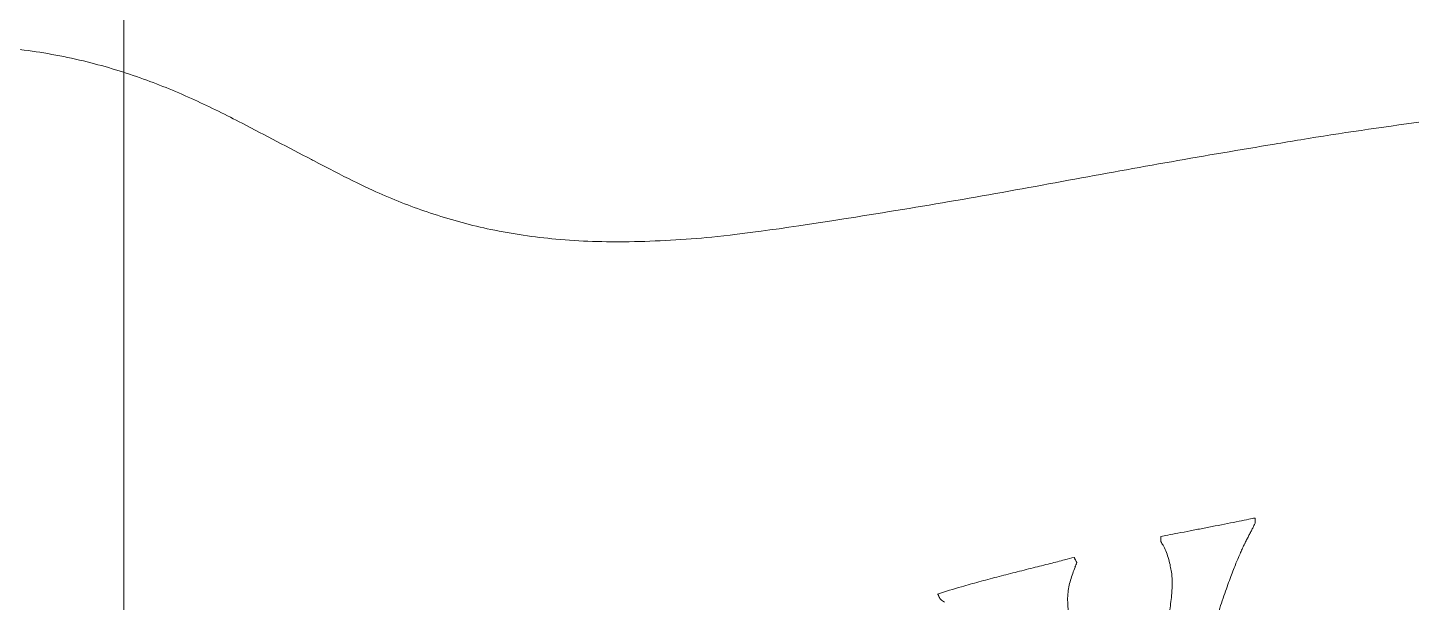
# Model space of a CAD drawing. Header units: centimetres. Extents: x 2 to 137806, y -77553 to 10.
# Drawn here: x 135320 to 135382.3, y -76438.5 to -76412.6 of the extents above; entities that cross this region are included whole.
import ezdxf

# ---------------------------------------------------------------- set-up
doc = ezdxf.new("R2010")
doc.units = ezdxf.units.CM
doc.header["$LTSCALE"] = 40
doc.header["$MEASUREMENT"] = 0
doc.layers.add('PDF4_Geometry', color=7, linetype='Continuous')

msp = doc.modelspace()

# ---------------------------------------------------------------- linework, layer by layer
at = {"layer": 'PDF4_Geometry', "color": 252, "lineweight": 5, "true_color": 0x888888}
for points in [[(135298.219, -76330.344, 0.000003), (135296.793, -76330.419, 0.000247), (135295.373, -76330.649, 0.02322), (135292.538, -76331.247, 0.019229), (135289.712, -76332.099, 0.015433), (135286.895, -76333.166, 0.011928), (135284.086, -76334.409, 0.00875), (135281.284, -76335.79, 0.005802), (135278.489, -76337.27, 0.002449), (135274.305, -76339.587), (135274.305, -76444.743), (135324.304, -76444.743), (135324.304, -76339.66, -0.006856), (135321.409, -76338.355, -0.003072), (135319.006, -76337.169, -0.002025), (135315.823, -76335.564, 0.004501), (135312.749, -76334.032, 0.012001), (135309.762, -76332.662, 0.020715), (135306.835, -76331.545, 0.030072), (135303.945, -76330.765)], [(135519.298, -76484.752), (135279.305, -76484.752), (135279.305, -76444.78), (135324.304, -76444.78), (135324.304, -76367.574, -0.011518), (135319.217, -76365.869, -0.007686), (135315.152, -76364.306, -0.003218), (135311.281, -76362.72, 0.002439), (135307.61, -76361.208, 0.009115), (135304.141, -76359.869, 0.017547), (135300.878, -76358.803, 0.028457), (135297.823, -76358.105, 0.035018), (135294.967, -76357.824, 0.036392), (135292.295, -76357.946, 0.035548), (135289.787, -76358.427, 0.032589), (135287.425, -76359.227, 0.028255), (135285.19, -76360.304, 0.023313), (135283.062, -76361.614, 0.018167), (135281.022, -76363.116, 0.013256), (135279.052, -76364.767, 0.009214), (135277.02, -76366.636, 0.00342), (135274.305, -76369.267), (135274.305, -76489.752), (135524.298, -76489.752)], [(135276.281, -76379.85, -0.009158), (135279.267, -76377.19, -0.012508), (135281.314, -76375.547, -0.017251), (135283.425, -76374.05, -0.022154), (135285.62, -76372.74, -0.026947), (135287.917, -76371.658, -0.031073), (135290.337, -76370.847, -0.034066), (135292.898, -76370.347, -0.035147), (135295.62, -76370.2, -0.034068), (135298.521, -76370.447, -0.027956), (135301.616, -76371.104, -0.017655), (135304.907, -76372.119, -0.009342), (135308.393, -76373.401, -0.002819), (135312.068, -76374.854, 0.002603), (135315.93, -76376.381, 0.006801), (135318.915, -76377.509, 0.000097), (135320.988, -76378.247, 0.010426), (135324.304, -76379.308), (135324.304, -76444.755), (135279.305, -76444.755), (135279.305, -76484.752), (135519.298, -76484.752)], [(135519.298, -76484.752), (135279.305, -76484.752), (135279.305, -76444.81), (135324.304, -76444.81), (135324.304, -76389.574, -0.005377), (135318.699, -76387.471, -0.001905), (135315.114, -76386.037, 0.003821), (135311.695, -76384.684, 0.01032), (135308.379, -76383.479, 0.018703), (135305.157, -76382.513, 0.027667), (135302.08, -76381.893)], [(135524.298, -76489.752), (135274.305, -76489.752), (135274.305, -76401.669), (135275.668, -76401.016, -0.005566), (135278.597, -76399.659, -0.003796), (135281.86, -76398.216, -0.006094), (135285.109, -76396.855, -0.008643), (135288.34, -76395.612, -0.011426), (135291.549, -76394.522, -0.014539), (135294.731, -76393.622, -0.018917), (135298.106, -76392.915, -0.022928), (135301.443, -76392.485, -0.025451), (135304.518, -76392.4, -0.028703), (135307.561, -76392.646, -0.027588), (135310.573, -76393.237, -0.020287), (135313.571, -76394.13, -0.0127), (135316.582, -76395.248, -0.005663), (135319.634, -76396.51, 0.00083), (135324.304, -76398.489), (135324.304, -76444.83), (135279.305, -76444.83), (135279.305, -76484.752), (135519.298, -76484.752)], [(135332.756, -76418.54, 0.000392), (135329.636, -76416.902, 0.012845), (135327.49, -76415.849, 0.020668), (135325.189, -76414.907, 0.025887), (135322.654, -76414.137, 0.027648), (135319.806, -76413.599, 0.023073), (135316.605, -76413.325, 0.017091), (135313.065, -76413.304)], [(135388.26, -76416.211, 0.015888), (135377.347, -76417.645, 0.000624), (135376.16, -76417.842, 0.004715), (135366.882, -76419.472, -0.006582), (135357.301, -76421.13)], [(135335.945, -76420.116, 0.022782), (135338.274, -76421.001, 0.02738), (135340.849, -76421.691, 0.029314), (135343.778, -76422.125, 0.026568), (135347.085, -76422.244, 0.019682), (135350.803, -76422.033)]]:
    msp.add_lwpolyline(points, format="xyb", dxfattribs=at)
for points in [[(135324.304, -76354.16), (135324.304, -76444.764), (135279.305, -76444.764), (135279.305, -76484.752), (135519.298, -76484.752)], [(135324.304, -76406.486), (135324.304, -76450.743)]]:
    msp.add_lwpolyline(points, dxfattribs=at)
at = {"layer": 'PDF4_Geometry', "lineweight": 5}
for points in [[(135371.038, -76435.528, 0.001061), (135371.351, -76435.47, 0.001288), (135371.812, -76435.384, 0.000853), (135372.364, -76435.278, 0.000306), (135372.928, -76435.169, 0.000467), (135373.493, -76435.058, 0.000081), (135374.046, -76434.949, 0.000246), (135374.575, -76434.844, 0.000536), (135375.008, -76434.757, 0.000479), (135375.295, -76434.7)], [(135371.511, -76437.065, 0.005628), (135371.455, -76436.804, 0.017913), (135371.372, -76436.487, 0.027279), (135371.26, -76436.176, 0.031553), (135371.141, -76435.931)], [(135360.979, -76438.131, -0.010107), (135362.06, -76437.797, -0.004034), (135362.841, -76437.579, -0.002783), (135363.651, -76437.363, -0.001599), (135364.471, -76437.153, -0.000511), (135365.28, -76436.948, 0.000401), (135366.061, -76436.751, 0.001735), (135366.706, -76436.587, 0.001431), (135367.135, -76436.474)], [(135367.173, -76436.924, 0.004279), (135367.07, -76437.203, 0.015), (135366.97, -76437.505, 0.023587), (135366.895, -76437.809, 0.027505), (135366.851, -76438.131, 0.027531), (135366.843, -76438.49, 0.023757), (135366.877, -76438.904, 0.017885), (135366.944, -76439.325, 0.007033), (135367.064, -76439.86, -0.00018), (135367.141, -76440.179, -0.000215), (135367.249, -76440.624, 0.000056), (135367.382, -76441.171, 0.000083), (135367.534, -76441.799, 0.000071), (135367.7, -76442.484, 0.000054), (135367.875, -76443.204, 0.000041), (135368.052, -76443.934, 0.000035), (135368.226, -76444.654, -0.000024), (135368.392, -76445.339, -0.000091), (135368.544, -76445.967, -0.000115), (135368.677, -76446.515, 0.000211), (135368.785, -76446.959, 0.000269), (135368.863, -76447.279)], [(135373.004, -76440.992, 0.000041), (135373.157, -76440.498, 0.000086), (135373.289, -76440.066, -0.000201), (135373.397, -76439.715, -0.00038), (135373.475, -76439.464, -0.000859), (135373.63, -76438.976, -0.002362), (135373.772, -76438.543, -0.00287), (135373.924, -76438.097, -0.002949), (135374.065, -76437.697, -0.003357), (135374.195, -76437.341, -0.003753), (135374.316, -76437.023, -0.003716), (135374.429, -76436.74, -0.003707), (135374.535, -76436.487)], [(135370.881, -76440.935, 0.000042), (135371.009, -76440.51, -0.00007), (135371.156, -76440.021, 0.009936), (135371.306, -76439.476, 0.021438), (135371.455, -76438.753, 0.025843), (135371.544, -76438)]]:
    msp.add_lwpolyline(points, format="xyb", dxfattribs=at)
at = {"layer": 'PDF4_Geometry', "color": 252, "lineweight": 5, "true_color": 0x888888}
msp.add_arc((135352.308, -76381.359), 42.009, 242.26269, 242.3982, dxfattribs=at)
at = {"layer": 'PDF4_Geometry', "lineweight": 5}
for centre, radius, start, end in [((135359.691, -76427.157), 17.436, 332.55784, 333.10136), ((135358.496, -76426.504), 18.797, 332.97501, 333.34678), ((135386.541, -76441.59), 13.044, 153.09861, 153.96395), ((135392.485, -76444.585), 19.7, 152.60486, 153.15318), ((135432.157, -76465.133), 64.378, 152.44961, 152.61401), ((135318.673, -76405.962), 63.606, 332.47512, 332.64166), ((135368.315, -76437.557), 3.26, 29.91564, 33.35687), ((135387.705, -76442.134), 14.329, 155.79762, 156.79119), ((135386, -76441.371), 12.462, 154.743, 155.78547), ((135384.101, -76440.438), 10.347, 153.76399, 154.92511), ((135363.323, -76438.474), 4.304, 26.25774, 26.87236), ((135297.515, -76410.393), 74.539, 339.14921, 339.32508), ((135362.867, -76438.765), 4.843, 26.36978, 26.95346), ((135363.398, -76438.543), 4.268, 26.25515, 26.87496), ((135358.751, -76439.301), 2.523, 26.27582, 27.11281), ((135358.403, -76439.509), 2.928, 26.00881, 26.91569), ((135356.646, -76440.457), 4.923, 26.37453, 26.94871), ((135355.722, -76445.868), 9.234, 52.91383, 54.34462)]:
    msp.add_arc(centre, radius, start, end, dxfattribs=at)
at = {"layer": 'PDF4_Geometry', "color": 252, "lineweight": 5, "true_color": 0x888888}
for points in [[(135335.945, -76420.116), (135335.219, -76419.8), (135334.186, -76419.29), (135332.844, -76418.586)], [(135335.945, -76420.116), (135335.219, -76419.8), (135334.186, -76419.29), (135332.844, -76418.586)], [(135357.301, -76421.13), (135354.291, -76421.608), (135352.125, -76421.908), (135350.803, -76422.033)], [(135357.301, -76421.13), (135354.291, -76421.608), (135352.125, -76421.908), (135350.803, -76422.033)]]:
    msp.add_open_spline(points, degree=3, dxfattribs=at)
at = {"layer": 'PDF4_Geometry', "lineweight": 5}
for points in [[(135375.295, -76434.722), (135375.295, -76434.712), (135375.295, -76434.705), (135375.295, -76434.7)], [(135375.295, -76434.722), (135375.295, -76434.712), (135375.295, -76434.705), (135375.295, -76434.7)], [(135375.295, -76434.755), (135375.295, -76434.742), (135375.295, -76434.731), (135375.295, -76434.722)], [(135375.295, -76434.755), (135375.295, -76434.742), (135375.295, -76434.731), (135375.295, -76434.722)], [(135375.295, -76434.796), (135375.295, -76434.781), (135375.295, -76434.767), (135375.295, -76434.755)], [(135375.295, -76434.796), (135375.295, -76434.781), (135375.295, -76434.767), (135375.295, -76434.755)], [(135375.295, -76434.84), (135375.295, -76434.825), (135375.295, -76434.811), (135375.295, -76434.796)], [(135375.295, -76434.84), (135375.295, -76434.825), (135375.295, -76434.811), (135375.295, -76434.796)], [(135375.295, -76434.881), (135375.295, -76434.869), (135375.295, -76434.855), (135375.295, -76434.84)], [(135375.295, -76434.881), (135375.295, -76434.869), (135375.295, -76434.855), (135375.295, -76434.84)], [(135375.295, -76434.915), (135375.295, -76434.905), (135375.295, -76434.894), (135375.295, -76434.881)], [(135375.295, -76434.915), (135375.295, -76434.905), (135375.295, -76434.894), (135375.295, -76434.881)], [(135375.295, -76434.936), (135375.295, -76434.931), (135375.295, -76434.924), (135375.295, -76434.915)], [(135375.295, -76434.936), (135375.295, -76434.931), (135375.295, -76434.924), (135375.295, -76434.915)], [(135371.038, -76435.528), (135371.038, -76435.533), (135371.038, -76435.54), (135371.038, -76435.549)], [(135371.038, -76435.528), (135371.038, -76435.533), (135371.038, -76435.54), (135371.038, -76435.549)], [(135371.038, -76435.549), (135371.038, -76435.559), (135371.038, -76435.57), (135371.038, -76435.582)], [(135371.038, -76435.549), (135371.038, -76435.559), (135371.038, -76435.57), (135371.038, -76435.582)], [(135371.038, -76435.582), (135371.038, -76435.595), (135371.038, -76435.609), (135371.038, -76435.624)], [(135371.038, -76435.582), (135371.038, -76435.595), (135371.038, -76435.609), (135371.038, -76435.624)], [(135371.038, -76435.624), (135371.038, -76435.638), (135371.038, -76435.653), (135371.038, -76435.668)], [(135371.038, -76435.624), (135371.038, -76435.638), (135371.038, -76435.653), (135371.038, -76435.668)], [(135371.038, -76435.668), (135371.038, -76435.683), (135371.038, -76435.696), (135371.038, -76435.709)], [(135371.038, -76435.668), (135371.038, -76435.683), (135371.038, -76435.696), (135371.038, -76435.709)], [(135371.038, -76435.709), (135371.038, -76435.722), (135371.038, -76435.733), (135371.038, -76435.742)], [(135371.038, -76435.709), (135371.038, -76435.722), (135371.038, -76435.733), (135371.038, -76435.742)], [(135371.038, -76435.742), (135371.038, -76435.752), (135371.038, -76435.759), (135371.038, -76435.764)], [(135371.038, -76435.742), (135371.038, -76435.752), (135371.038, -76435.759), (135371.038, -76435.764)], [(135367.146, -76436.495), (135367.142, -76436.486), (135367.138, -76436.479), (135367.135, -76436.474)], [(135367.146, -76436.495), (135367.142, -76436.486), (135367.138, -76436.479), (135367.135, -76436.474)], [(135367.163, -76436.529), (135367.156, -76436.516), (135367.151, -76436.505), (135367.146, -76436.495)], [(135367.163, -76436.529), (135367.156, -76436.516), (135367.151, -76436.505), (135367.146, -76436.495)], [(135367.243, -76436.688), (135367.238, -76436.679), (135367.233, -76436.668), (135367.226, -76436.655)], [(135367.243, -76436.688), (135367.238, -76436.679), (135367.233, -76436.668), (135367.226, -76436.655)], [(135367.254, -76436.71), (135367.251, -76436.705), (135367.247, -76436.697), (135367.243, -76436.688)], [(135367.254, -76436.71), (135367.251, -76436.705), (135367.247, -76436.697), (135367.243, -76436.688)], [(135371.511, -76437.065), (135371.526, -76437.154), (135371.539, -76437.273), (135371.55, -76437.422)], [(135371.511, -76437.065), (135371.526, -76437.154), (135371.539, -76437.273), (135371.55, -76437.422)], [(135371.55, -76437.422), (135371.561, -76437.571), (135371.559, -76437.764), (135371.544, -76438)], [(135371.55, -76437.422), (135371.561, -76437.571), (135371.559, -76437.764), (135371.544, -76438)], [(135360.986, -76438.129), (135360.989, -76438.135), (135360.992, -76438.142), (135360.997, -76438.151)], [(135360.986, -76438.129), (135360.989, -76438.135), (135360.992, -76438.142), (135360.997, -76438.151)], [(135361.056, -76438.27), (135361.063, -76438.284), (135361.071, -76438.298), (135361.077, -76438.311)], [(135361.056, -76438.27), (135361.063, -76438.284), (135361.071, -76438.298), (135361.077, -76438.311)], [(135361.077, -76438.311), (135361.083, -76438.324), (135361.089, -76438.335), (135361.093, -76438.344)], [(135361.077, -76438.311), (135361.083, -76438.324), (135361.089, -76438.335), (135361.093, -76438.344)], [(135361.093, -76438.344), (135361.098, -76438.353), (135361.102, -76438.36), (135361.104, -76438.366)], [(135361.093, -76438.344), (135361.098, -76438.353), (135361.102, -76438.36), (135361.104, -76438.366)]]:
    msp.add_open_spline(points, degree=3, dxfattribs=at)

doc.saveas('drawing.dxf')
